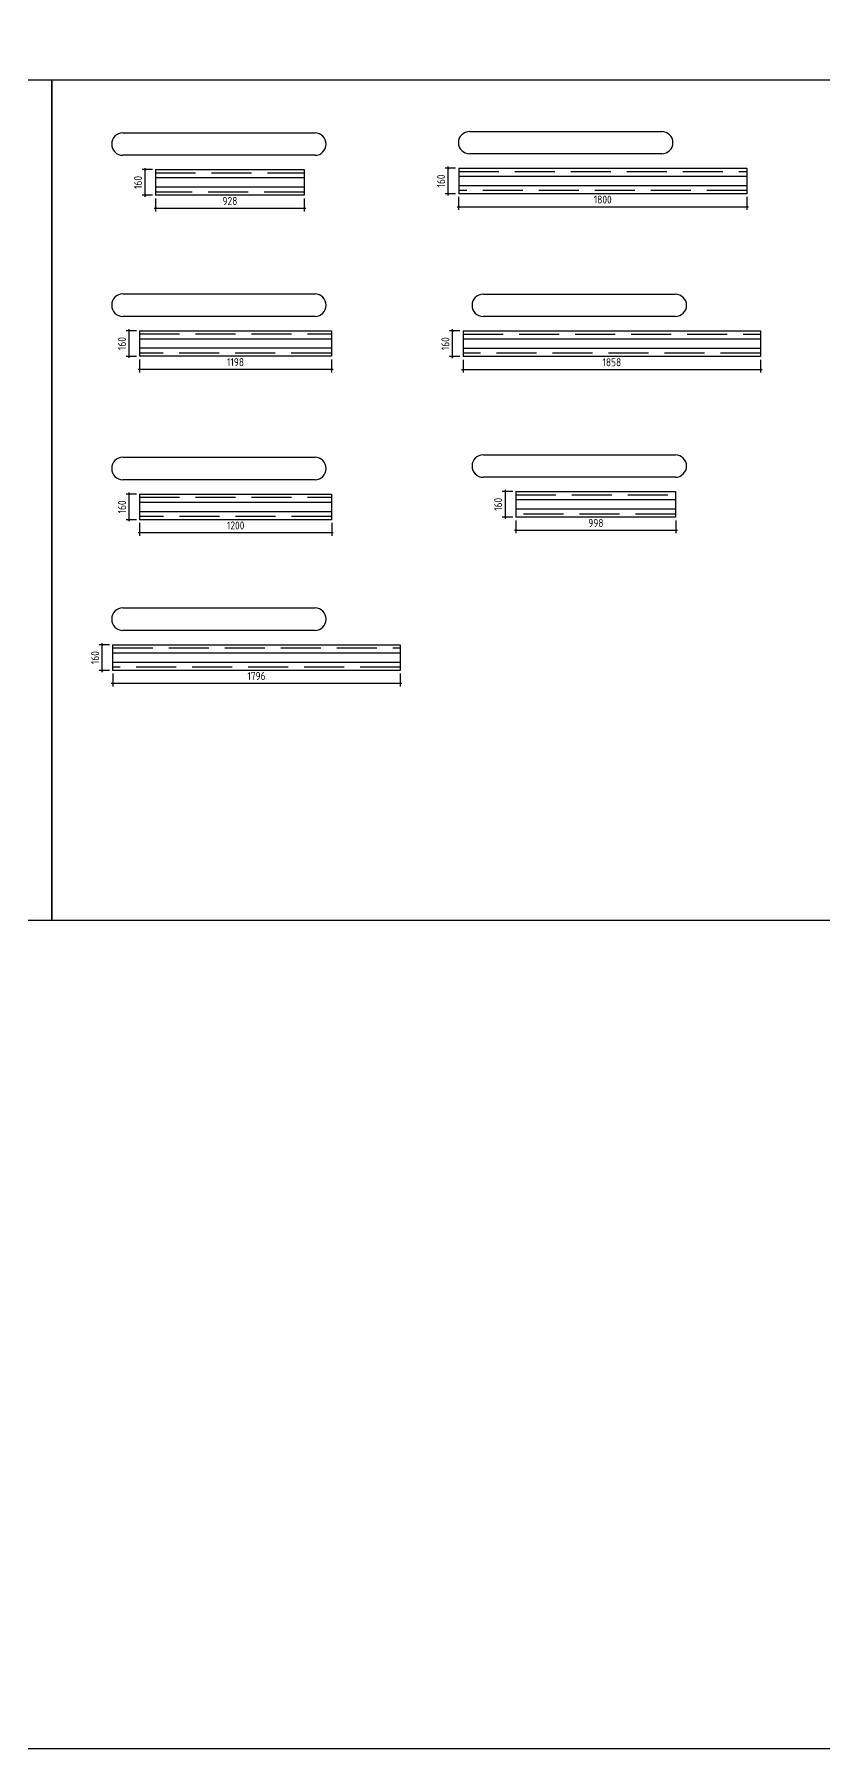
# Model space of a CAD drawing. Extents: x 102162 to 621267, y -39398 to 328893.
# Drawn here: x 420688 to 425619, y 86172 to 96887 of the extents above; entities that cross this region are included whole.
import ezdxf

# ---------------------------------------------------------------- set-up
doc = ezdxf.new("R2010")
doc.units = 0
doc.header["$LTSCALE"] = 1000
doc.header["$MEASUREMENT"] = 0
doc.linetypes.add('DASH', pattern=[0.35, 0.25, -0.1])
doc.styles.get("Standard").update_dxf_attribs({"font": 'gbenor.shx', "bigfont": 'gbcbig.shx'})
doc.dimstyles.get("Standard").update_dxf_attribs({"dimscale": 100, "dimtxt": 3.5, "dimasz": 1, "dimexe": 2.5, "dimexo": 3, "dimgap": 1.5, "dimtad": 1, "dimdec": 0, "dimzin": 0, "dimdsep": 46, "dimtxsty": 'Standard', "dimblk": 'ARCHTICK', "dimcen": 0.09, "dimadec": 0, "dimazin": 0, "dimtfac": 1, "dimtdec": 0, "dimtix": 1, "dimtmove": 2, "dimatfit": 3, "dimfxl": 1, "dimtolj": 1, "dimtzin": 0, "dimarcsym": 0})

# ---------------------------------------------------------------- blocks, each defined once
blk = doc.blocks.new('_ArchTick')
at = {"color": 0, "linetype": 'ByBlock', "const_width": 0.4}
blk.add_lwpolyline([(-0.5, -0.5), (0.5, 0.5)], dxfattribs=at)
blk = doc.blocks.new('*D9310')
at = {"color": 0, "lineweight": -2}
for p, q in [((421436, 95800), (422384, 95800)), ((421446, 95861), (421446, 95780)), ((422374, 95861), (422374, 95780))]:
    blk.add_line(p, q, dxfattribs=at)
at = {"layer": 'Defpoints', "color": 0}
for p in [(421446, 95881), (422374, 95881), (422374, 95800)]:
    blk.add_point(p, dxfattribs=at)
at = {"color": 0, "lineweight": -2, "xscale": 10, "yscale": 10, "zscale": 10, "rotation": 180}
blk.add_blockref('_ArchTick', (421446, 95800), dxfattribs=at)
at = {"color": 0, "lineweight": -2, "xscale": 10, "yscale": 10, "zscale": 10}
blk.add_blockref('_ArchTick', (422374, 95800), dxfattribs=at)
at = {"color": 0, "insert": (421910, 95845), "char_height": 50, "attachment_point": 5}
blk.add_mtext('\\A1;928', dxfattribs=at)
blk = doc.blocks.new('*D9442')
at = {"color": 0, "lineweight": -2}
for p, q in [((421426, 96041), (421361, 96041)), ((421381, 95871), (421381, 96051)), ((421426, 95881), (421361, 95881))]:
    blk.add_line(p, q, dxfattribs=at)
at = {"layer": 'Defpoints', "color": 0}
for p in [(421381, 96041), (421446, 96041), (421446, 95881)]:
    blk.add_point(p, dxfattribs=at)
at = {"color": 0, "lineweight": -2, "xscale": 10, "yscale": 10, "zscale": 10}
for p, rotation in [((421381, 96041), 90), ((421381, 95881), 270)]:
    blk.add_blockref('_ArchTick', p, dxfattribs=dict(at, rotation=rotation))
at = {"color": 0, "insert": (421336, 95961), "char_height": 50, "attachment_point": 5, "rotation": 90}
blk.add_mtext('\\A1;160', dxfattribs=at)
blk = doc.blocks.new('*D9311')
at = {"color": 0, "lineweight": -2}
for p, q in [((421346, 94854), (421346, 94773)), ((422544, 94854), (422544, 94773)), ((421336, 94793), (422554, 94793))]:
    blk.add_line(p, q, dxfattribs=at)
at = {"layer": 'Defpoints', "color": 0}
for p in [(421346, 94874), (422544, 94874), (422544, 94793)]:
    blk.add_point(p, dxfattribs=at)
at = {"color": 0, "lineweight": -2, "xscale": 10, "yscale": 10, "zscale": 10, "rotation": 180}
blk.add_blockref('_ArchTick', (421346, 94793), dxfattribs=at)
at = {"color": 0, "lineweight": -2, "xscale": 10, "yscale": 10, "zscale": 10}
blk.add_blockref('_ArchTick', (422544, 94793), dxfattribs=at)
at = {"color": 0, "insert": (421945, 94838), "char_height": 50, "attachment_point": 5}
blk.add_mtext('\\A1;1198', dxfattribs=at)
blk = doc.blocks.new('*D9443')
at = {"color": 0, "lineweight": -2}
for p, q in [((421281, 94864), (421281, 95044)), ((421326, 95034), (421261, 95034)), ((421326, 94874), (421261, 94874))]:
    blk.add_line(p, q, dxfattribs=at)
at = {"layer": 'Defpoints', "color": 0}
for p in [(421281, 95034), (421346, 95034), (421346, 94874)]:
    blk.add_point(p, dxfattribs=at)
at = {"color": 0, "lineweight": -2, "xscale": 10, "yscale": 10, "zscale": 10}
for p, rotation in [((421281, 95034), 90), ((421281, 94874), 270)]:
    blk.add_blockref('_ArchTick', p, dxfattribs=dict(at, rotation=rotation))
at = {"color": 0, "insert": (421236, 94954), "char_height": 50, "attachment_point": 5, "rotation": 90}
blk.add_mtext('\\A1;160', dxfattribs=at)
blk = doc.blocks.new('*D9312')
at = {"color": 0, "lineweight": -2}
for p, q in [((421336, 93772), (422556, 93772)), ((421346, 93833), (421346, 93752)), ((422546, 93833), (422546, 93752))]:
    blk.add_line(p, q, dxfattribs=at)
at = {"layer": 'Defpoints', "color": 0}
for p in [(421346, 93853), (422546, 93853), (422546, 93772)]:
    blk.add_point(p, dxfattribs=at)
at = {"color": 0, "lineweight": -2, "xscale": 10, "yscale": 10, "zscale": 10, "rotation": 180}
blk.add_blockref('_ArchTick', (421346, 93772), dxfattribs=at)
at = {"color": 0, "lineweight": -2, "xscale": 10, "yscale": 10, "zscale": 10}
blk.add_blockref('_ArchTick', (422546, 93772), dxfattribs=at)
at = {"color": 0, "insert": (421946, 93817), "char_height": 50, "attachment_point": 5}
blk.add_mtext('\\A1;1200', dxfattribs=at)
blk = doc.blocks.new('*D9444')
at = {"color": 0, "lineweight": -2}
for p, q in [((421326, 94013), (421261, 94013)), ((421281, 93843), (421281, 94023)), ((421326, 93853), (421261, 93853))]:
    blk.add_line(p, q, dxfattribs=at)
at = {"layer": 'Defpoints', "color": 0}
for p in [(421281, 94013), (421346, 94013), (421346, 93853)]:
    blk.add_point(p, dxfattribs=at)
at = {"color": 0, "lineweight": -2, "xscale": 10, "yscale": 10, "zscale": 10}
for p, rotation in [((421281, 94013), 90), ((421281, 93853), 270)]:
    blk.add_blockref('_ArchTick', p, dxfattribs=dict(at, rotation=rotation))
at = {"color": 0, "insert": (421236, 93933), "char_height": 50, "attachment_point": 5, "rotation": 90}
blk.add_mtext('\\A1;160', dxfattribs=at)
blk = doc.blocks.new('*D9313')
at = {"color": 0, "lineweight": -2}
for p, q in [((421168, 92831), (422984, 92831)), ((421178, 92891), (421178, 92811)), ((422974, 92891), (422974, 92811))]:
    blk.add_line(p, q, dxfattribs=at)
at = {"layer": 'Defpoints', "color": 0}
for p in [(421178, 92911), (422974, 92911), (422974, 92831)]:
    blk.add_point(p, dxfattribs=at)
at = {"color": 0, "lineweight": -2, "xscale": 10, "yscale": 10, "zscale": 10, "rotation": 180}
blk.add_blockref('_ArchTick', (421178, 92831), dxfattribs=at)
at = {"color": 0, "lineweight": -2, "xscale": 10, "yscale": 10, "zscale": 10}
blk.add_blockref('_ArchTick', (422974, 92831), dxfattribs=at)
at = {"color": 0, "insert": (422076, 92876), "char_height": 50, "attachment_point": 5}
blk.add_mtext('\\A1;1796', dxfattribs=at)
blk = doc.blocks.new('*D9445')
at = {"color": 0, "lineweight": -2}
for p, q in [((421158, 93071), (421093, 93071)), ((421113, 92901), (421113, 93081)), ((421158, 92911), (421093, 92911))]:
    blk.add_line(p, q, dxfattribs=at)
at = {"layer": 'Defpoints', "color": 0}
for p in [(421113, 93071), (421178, 93071), (421178, 92911)]:
    blk.add_point(p, dxfattribs=at)
at = {"color": 0, "lineweight": -2, "xscale": 10, "yscale": 10, "zscale": 10}
for p, rotation in [((421113, 93071), 90), ((421113, 92911), 270)]:
    blk.add_blockref('_ArchTick', p, dxfattribs=dict(at, rotation=rotation))
at = {"color": 0, "insert": (421068, 92991), "char_height": 50, "attachment_point": 5, "rotation": 90}
blk.add_mtext('\\A1;160', dxfattribs=at)
blk = doc.blocks.new('*D9314')
at = {"color": 0, "lineweight": -2}
for p, q in [((423329, 95809), (425149, 95809)), ((423339, 95870), (423339, 95789)), ((425139, 95870), (425139, 95789))]:
    blk.add_line(p, q, dxfattribs=at)
at = {"layer": 'Defpoints', "color": 0}
for p in [(423339, 95890), (425139, 95890), (425139, 95809)]:
    blk.add_point(p, dxfattribs=at)
at = {"color": 0, "lineweight": -2, "xscale": 10, "yscale": 10, "zscale": 10, "rotation": 180}
blk.add_blockref('_ArchTick', (423339, 95809), dxfattribs=at)
at = {"color": 0, "lineweight": -2, "xscale": 10, "yscale": 10, "zscale": 10}
blk.add_blockref('_ArchTick', (425139, 95809), dxfattribs=at)
at = {"color": 0, "insert": (424239, 95854), "char_height": 50, "attachment_point": 5}
blk.add_mtext('\\A1;1800', dxfattribs=at)
blk = doc.blocks.new('*D9446')
at = {"color": 0, "lineweight": -2}
for p, q in [((423319, 96050), (423254, 96050)), ((423274, 95880), (423274, 96060)), ((423319, 95890), (423254, 95890))]:
    blk.add_line(p, q, dxfattribs=at)
at = {"layer": 'Defpoints', "color": 0}
for p in [(423274, 96050), (423339, 96050), (423339, 95890)]:
    blk.add_point(p, dxfattribs=at)
at = {"color": 0, "lineweight": -2, "xscale": 10, "yscale": 10, "zscale": 10}
for p, rotation in [((423274, 96050), 90), ((423274, 95890), 270)]:
    blk.add_blockref('_ArchTick', p, dxfattribs=dict(at, rotation=rotation))
at = {"color": 0, "insert": (423229, 95970), "char_height": 50, "attachment_point": 5, "rotation": 90}
blk.add_mtext('\\A1;160', dxfattribs=at)
blk = doc.blocks.new('*D9315')
at = {"color": 0, "lineweight": -2}
for p, q in [((423367, 94853), (423367, 94772)), ((425225, 94853), (425225, 94772)), ((423357, 94792), (425235, 94792))]:
    blk.add_line(p, q, dxfattribs=at)
at = {"layer": 'Defpoints', "color": 0}
for p in [(423367, 94873), (425225, 94873), (425225, 94792)]:
    blk.add_point(p, dxfattribs=at)
at = {"color": 0, "lineweight": -2, "xscale": 10, "yscale": 10, "zscale": 10, "rotation": 180}
blk.add_blockref('_ArchTick', (423367, 94792), dxfattribs=at)
at = {"color": 0, "lineweight": -2, "xscale": 10, "yscale": 10, "zscale": 10}
blk.add_blockref('_ArchTick', (425225, 94792), dxfattribs=at)
at = {"color": 0, "insert": (424296, 94837), "char_height": 50, "attachment_point": 5}
blk.add_mtext('\\A1;1858', dxfattribs=at)
blk = doc.blocks.new('*D9447')
at = {"color": 0, "lineweight": -2}
for p, q in [((423301, 94863), (423301, 95043)), ((423347, 95033), (423281, 95033)), ((423347, 94873), (423281, 94873))]:
    blk.add_line(p, q, dxfattribs=at)
at = {"layer": 'Defpoints', "color": 0}
for p in [(423301, 95033), (423367, 95033), (423367, 94873)]:
    blk.add_point(p, dxfattribs=at)
at = {"color": 0, "lineweight": -2, "xscale": 10, "yscale": 10, "zscale": 10}
for p, rotation in [((423301, 95033), 90), ((423301, 94873), 270)]:
    blk.add_blockref('_ArchTick', p, dxfattribs=dict(at, rotation=rotation))
at = {"color": 0, "insert": (423256, 94953), "char_height": 50, "attachment_point": 5, "rotation": 90}
blk.add_mtext('\\A1;160', dxfattribs=at)
blk = doc.blocks.new('*D9316')
at = {"color": 0, "lineweight": -2}
for p, q in [((423687, 93788), (424705, 93788)), ((423697, 93849), (423697, 93768)), ((424695, 93849), (424695, 93768))]:
    blk.add_line(p, q, dxfattribs=at)
at = {"layer": 'Defpoints', "color": 0}
for p in [(423697, 93869), (424695, 93869), (424695, 93788)]:
    blk.add_point(p, dxfattribs=at)
at = {"color": 0, "lineweight": -2, "xscale": 10, "yscale": 10, "zscale": 10, "rotation": 180}
blk.add_blockref('_ArchTick', (423697, 93788), dxfattribs=at)
at = {"color": 0, "lineweight": -2, "xscale": 10, "yscale": 10, "zscale": 10}
blk.add_blockref('_ArchTick', (424695, 93788), dxfattribs=at)
at = {"color": 0, "insert": (424196, 93833), "char_height": 50, "attachment_point": 5}
blk.add_mtext('\\A1;998', dxfattribs=at)
blk = doc.blocks.new('*D9448')
at = {"color": 0, "lineweight": -2}
for p, q in [((423677, 94029), (423611, 94029)), ((423631, 93859), (423631, 94039)), ((423677, 93869), (423611, 93869))]:
    blk.add_line(p, q, dxfattribs=at)
at = {"layer": 'Defpoints', "color": 0}
for p in [(423631, 94029), (423697, 94029), (423697, 93869)]:
    blk.add_point(p, dxfattribs=at)
at = {"color": 0, "lineweight": -2, "xscale": 10, "yscale": 10, "zscale": 10}
for p, rotation in [((423631, 94029), 90), ((423631, 93869), 270)]:
    blk.add_blockref('_ArchTick', p, dxfattribs=dict(at, rotation=rotation))
at = {"color": 0, "insert": (423586, 93949), "char_height": 50, "attachment_point": 5, "rotation": 90}
blk.add_mtext('\\A1;160', dxfattribs=at)

msp = doc.modelspace()

# ---------------------------------------------------------------- linework, layer by layer
for p, q in [((421241.6, 96270.8), (422441.6, 96270.8)), ((423407.4, 96279.5), (424607.4, 96279.5)), ((422441.6, 96130.8), (421241.6, 96130.8)), ((424607.4, 96139.5), (423407.4, 96139.5)), ((421445.6, 96040.9), (422373.6, 96040.9)), ((421445.6, 96040.9), (421445.6, 95880.9)), ((422373.6, 96040.9), (422373.6, 95880.9)), ((423339.4, 96049.6), (425139.4, 96049.6)), ((423339.4, 96049.6), (423339.4, 95889.6)), ((425139.4, 96049.6), (425139.4, 95889.6)), ((421445.6, 95990.9), (422373.6, 95990.9)), ((422373.6, 95930.9), (421445.6, 95930.9)), ((423339.4, 95999.6), (425139.4, 95999.6)), ((425139.4, 95939.6), (423339.4, 95939.6)), ((422373.6, 95880.9), (421445.6, 95880.9)), ((425139.4, 95889.6), (423339.4, 95889.6)), ((421241.6, 95264), (422441.6, 95264)), ((423492.6, 95262.8), (424692.6, 95262.8)), ((422441.6, 95124), (421241.6, 95124)), ((424692.6, 95122.8), (423492.6, 95122.8)), ((421345.6, 95034.1), (422543.6, 95034.1)), ((421345.6, 95034.1), (421345.6, 94874.1)), ((421345.6, 94984.1), (422543.6, 94984.1)), ((422543.6, 95034.1), (422543.6, 94874.1)), ((423366.5, 95032.9), (425224.5, 95032.9)), ((423366.5, 95032.9), (423366.5, 94872.9)), ((423366.5, 94982.9), (425224.5, 94982.9)), ((425224.5, 95032.9), (425224.5, 94872.9)), ((422543.6, 94924.1), (421345.6, 94924.1)), ((422543.6, 94874.1), (421345.6, 94874.1)), ((425224.5, 94922.9), (423366.5, 94922.9)), ((425224.5, 94872.9), (423366.5, 94872.9)), ((421241.6, 94243.1), (422441.6, 94243.1)), ((423492.6, 94258.4), (424692.6, 94258.4)), ((422441.6, 94103.1), (421241.6, 94103.1)), ((424692.6, 94118.4), (423492.6, 94118.4)), ((421345.6, 94013.2), (422545.6, 94013.2)), ((421345.6, 94013.2), (421345.6, 93853.2)), ((422545.6, 94013.2), (422545.6, 93853.2)), ((423696.5, 94028.6), (424694.5, 94028.6)), ((423696.5, 94028.6), (423696.5, 93868.6)), ((423696.5, 93978.6), (424694.5, 93978.6)), ((424694.5, 94028.6), (424694.5, 93868.6)), ((421345.6, 93963.2), (422545.6, 93963.2)), ((422545.6, 93903.2), (421345.6, 93903.2)), ((424694.5, 93918.6), (423696.5, 93918.6)), ((424694.5, 93868.6), (423696.5, 93868.6)), ((422545.6, 93853.2), (421345.6, 93853.2)), ((421241.6, 93301.3), (422441.6, 93301.3)), ((422441.6, 93161.3), (421241.6, 93161.3)), ((421177.6, 93071.4), (422973.6, 93071.4)), ((421177.6, 93071.4), (421177.6, 92911.4)), ((421177.6, 93021.4), (422973.6, 93021.4)), ((422973.6, 93071.4), (422973.6, 92911.4)), ((422973.6, 92961.4), (421177.6, 92961.4)), ((422973.6, 92911.4), (421177.6, 92911.4))]:
    msp.add_line(p, q)
at = {"linetype": 'DASH'}
for p, q in [((421445.6, 96020.9), (422373.6, 96020.9)), ((423339.4, 96029.6), (425139.4, 96029.6)), ((422373.6, 95900.9), (421445.6, 95900.9)), ((425139.4, 95909.6), (423339.4, 95909.6)), ((421345.6, 95014.1), (422543.6, 95014.1)), ((423366.5, 95012.9), (425224.5, 95012.9)), ((422543.6, 94894.1), (421345.6, 94894.1)), ((425224.5, 94892.9), (423366.5, 94892.9)), ((421345.6, 93993.2), (422545.6, 93993.2)), ((423696.5, 94008.6), (424694.5, 94008.6)), ((422545.6, 93873.2), (421345.6, 93873.2)), ((424694.5, 93888.6), (423696.5, 93888.6)), ((421177.6, 93051.4), (422973.6, 93051.4)), ((422973.6, 92931.4), (421177.6, 92931.4))]:
    msp.add_line(p, q, dxfattribs=at)
for points in [[(369461.7, 107601.7), (444332.8, 107601.7), (444332.8, 86171.9), (369461.7, 86171.9)], [(420798.4, 96599.7), (413373.4, 96599.7), (413373.4, 91349.7), (420798.4, 91349.7)], [(428223.4, 96599.7), (420798.4, 96599.7), (420798.4, 91349.7), (428223.4, 91349.7)]]:
    msp.add_lwpolyline(points, close=True)
for centre, start, end in [((421241.6, 96200.8), 90, 270), ((422441.6, 96200.8), 270, 90), ((423407.4, 96209.5), 90, 270), ((424607.4, 96209.5), 270, 90), ((421241.6, 95194), 90, 270), ((422441.6, 95194), 270, 90), ((423492.6, 95192.8), 90, 270), ((424692.6, 95192.8), 270, 90), ((421241.6, 94173.1), 90, 270), ((422441.6, 94173.1), 270, 90), ((423492.6, 94188.4), 90, 270), ((424692.6, 94188.4), 270, 90), ((421241.6, 93231.3), 90, 270), ((422441.6, 93231.3), 270, 90)]:
    msp.add_arc(centre, 70, start, end)

# ---------------------------------------------------------------- dimensions: what is measured, and where the dimension line sits
at = {"color": 4}
for p1, p2, distance, picture, middle in [((421445.6, 95880.9), (421445.6, 96040.9), 65, '*D9442', (421335.5, 95960.9)), ((423339.4, 95889.6), (423339.4, 96049.6), 65, '*D9446', (423229.3, 95969.6)), ((421445.6, 95880.9), (422373.6, 95880.9), -80.8, '*D9310', (421909.6, 95845.1)), ((423339.4, 95889.6), (425139.4, 95889.6), -80.8, '*D9314', (424239.4, 95853.8)), ((421345.6, 94874.1), (421345.6, 95034.1), 65, '*D9443', (421235.5, 94954.1)), ((423366.5, 94872.9), (423366.5, 95032.9), 65, '*D9447', (423256.5, 94952.9)), ((421345.6, 94874.1), (422543.6, 94874.1), -80.8, '*D9311', (421944.6, 94838.3)), ((423366.5, 94872.9), (425224.5, 94872.9), -80.8, '*D9315', (424295.5, 94837.1)), ((421345.6, 93853.2), (421345.6, 94013.2), 65, '*D9444', (421235.5, 93933.2)), ((423696.5, 93868.6), (423696.5, 94028.6), 65, '*D9448', (423586.5, 93948.6)), ((423696.5, 93868.6), (424694.5, 93868.6), -80.8, '*D9316', (424195.5, 93832.8)), ((421345.6, 93853.2), (422545.6, 93853.2), -80.8, '*D9312', (421945.6, 93817.4)), ((421177.6, 92911.4), (421177.6, 93071.4), 65, '*D9445', (421067.5, 92991.4)), ((421177.6, 92911.4), (422973.6, 92911.4), -80.8, '*D9313', (422075.6, 92875.6))]:
    dim = msp.add_aligned_dim(p1=p1, p2=p2, distance=distance, dimstyle='Standard', override={"dimtxt": 0.5, "dimasz": 0.1, "dimexe": 0.2, "dimexo": 0.2, "dimgap": 0.2, "dimdle": 0.1}, dxfattribs=at)
    dim.commit()
    dim.dimension.update_dxf_attribs({"geometry": picture, "text_midpoint": middle})

doc.saveas('drawing.dxf')
